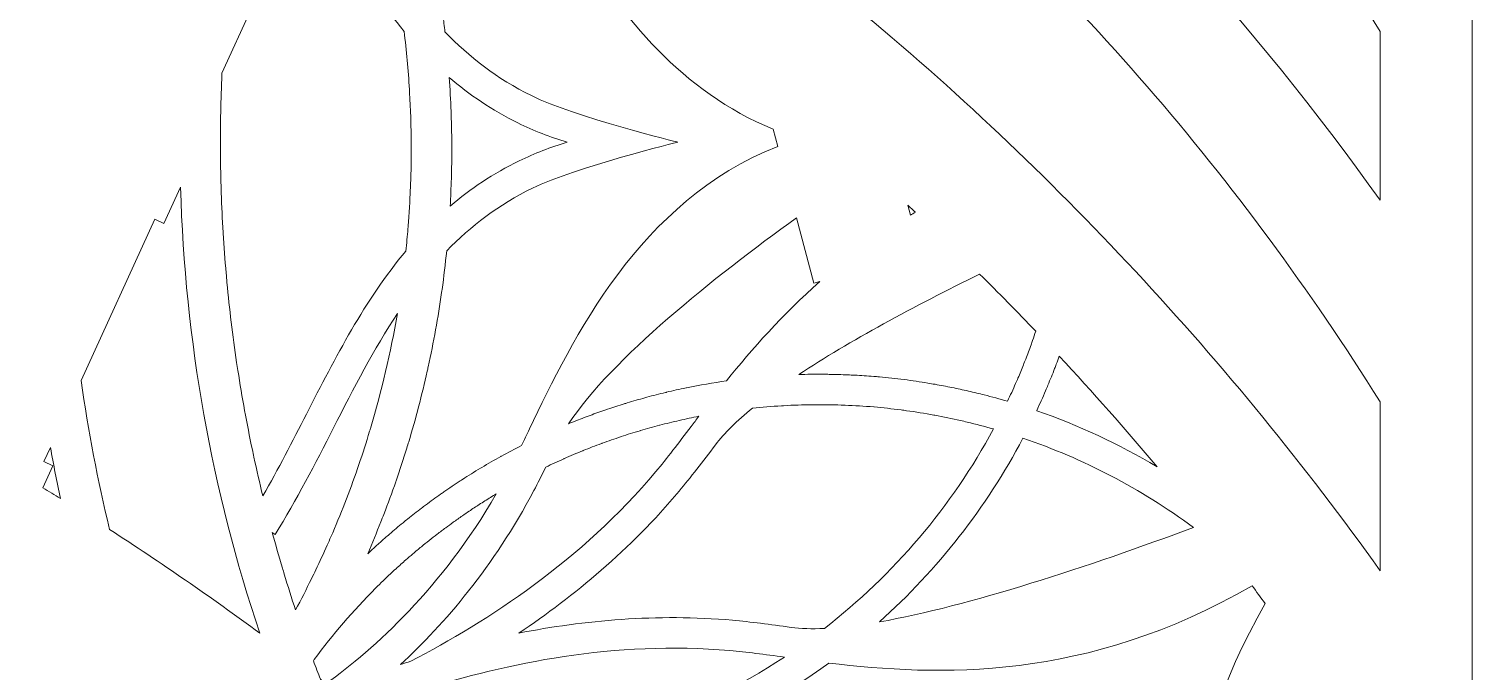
# Model space of a CAD drawing. Header units: millimetres. Extents: x -131 to 670, y -112 to 1620.
# Drawn here: x 576 to 670.2, y 870.7 to 912.6 of the extents above; entities that cross this region are included whole.
import ezdxf

# ---------------------------------------------------------------- set-up
doc = ezdxf.new("R2010")
doc.units = ezdxf.units.MM
doc.header["$MEASUREMENT"] = 0
doc.layers.add('Layer 2', color=7, linetype='Continuous')

msp = doc.modelspace()

# ---------------------------------------------------------------- linework, layer by layer
at = {"layer": 'Layer 2', "lineweight": 0}
msp.add_lwpolyline([(284.877, 1037.052), (284.877, 475.825), (670.175, 475.825), (670.175, 1037.052), (284.877, 1037.052)], dxfattribs=at)
for points, knots in [([(664.175, 901.432), (655.89, 913.051), (646.308, 923.483), (635.537, 932.551), (636.492, 935.325), (636.07, 938.019), (634.359, 939.87), (632.186, 942.217), (628.459, 942.547), (624.933, 940.758), (621.559, 943.157), (618.092, 945.428), (614.547, 947.563), (623.742, 951.012), (627.421, 950.048), (627.421, 950.048), (627.421, 950.048), (627.179, 951.163), (626.918, 953.075), (629.492, 951.197), (632.001, 949.233), (634.438, 947.179), (645.909, 937.508), (655.9, 925.838), (664.175, 912.459), (664.175, 912.459), (664.175, 901.432), (664.175, 901.432)], [0, 0, 0, 0, 1, 1, 1, 2, 2, 2, 3, 3, 3, 4, 4, 4, 5, 5, 5, 6, 6, 6, 7, 7, 7, 8, 8, 8, 9, 9, 9, 9]), ([(664.175, 877.252), (654.421, 890.893), (642.742, 903.467), (629.929, 914.042), (629.929, 914.042), (627.11, 924.766), (627.11, 924.766), (628.431, 925.106), (629.753, 925.731), (630.961, 926.588), (643.854, 915.773), (654.996, 902.902), (664.175, 888.272), (664.175, 888.272), (664.175, 877.252), (664.175, 877.252)], [0, 0, 0, 0, 1, 1, 1, 2, 2, 2, 3, 3, 3, 4, 4, 4, 5, 5, 5, 5]), ([(608.635, 886.504), (608.459, 886.137), (608.288, 885.781), (608.119, 885.432), (607.676, 885.207), (607.236, 884.974), (606.8, 884.733), (606.788, 884.727), (606.776, 884.72), (606.764, 884.714), (606.344, 884.481), (605.927, 884.241), (605.513, 883.993), (605.485, 883.976), (605.456, 883.96), (605.428, 883.942), (605.037, 883.707), (604.649, 883.464), (604.263, 883.216), (604.214, 883.183), (604.164, 883.152), (604.115, 883.12), (603.755, 882.885), (603.398, 882.644), (603.043, 882.397), (602.974, 882.348), (602.903, 882.301), (602.834, 882.252), (602.504, 882.019), (602.177, 881.779), (601.852, 881.536), (601.764, 881.47), (601.675, 881.406), (601.587, 881.34), (601.282, 881.107), (600.98, 880.868), (600.679, 880.626), (600.579, 880.545), (600.477, 880.468), (600.377, 880.386), (600.081, 880.144), (599.789, 879.894), (599.498, 879.642), (599.401, 879.558), (599.302, 879.477), (599.205, 879.392), (598.823, 879.055), (598.444, 878.712), (598.071, 878.359), (598.072, 878.36), (598.072, 878.362), (598.073, 878.363), (598.371, 879.048), (598.654, 879.741), (598.93, 880.439), (598.995, 880.603), (599.059, 880.768), (599.123, 880.932), (599.395, 881.636), (599.659, 882.343), (599.906, 883.058), (599.913, 883.077), (599.919, 883.097), (599.926, 883.116), (600.172, 883.825), (600.403, 884.541), (600.625, 885.261), (600.667, 885.399), (600.71, 885.537), (600.752, 885.675), (600.978, 886.426), (601.194, 887.182), (601.394, 887.943), (601.395, 887.947), (601.396, 887.95), (601.397, 887.954), (601.598, 888.721), (601.783, 889.494), (601.957, 890.271), (601.979, 890.369), (602.001, 890.466), (602.023, 890.564), (602.373, 892.161), (602.665, 893.779), (602.898, 895.416), (602.907, 895.481), (602.917, 895.546), (602.926, 895.611), (603.042, 896.446), (603.144, 897.284), (603.229, 898.128), (603.229, 898.128), (603.229, 898.129), (603.229, 898.129), (604.794, 899.745), (606.613, 901.145), (608.837, 902.228), (611.651, 903.598), (618.326, 905.226), (618.326, 905.226), (618.326, 905.226), (611.592, 906.867), (608.757, 908.264), (606.516, 909.368), (604.69, 910.793), (603.118, 912.436), (603.118, 912.436), (603.118, 912.437), (603.118, 912.438), (603.077, 912.79), (603.031, 913.14), (602.984, 913.491), (602.956, 913.708), (602.927, 913.926), (602.897, 914.143), (602.848, 914.485), (602.797, 914.826), (602.743, 915.167), (602.708, 915.387), (602.67, 915.608), (602.634, 915.827), (602.577, 916.167), (602.52, 916.506), (602.458, 916.844), (602.447, 916.905), (602.434, 916.966), (602.422, 917.028), (602.284, 917.759), (602.134, 918.486), (601.973, 919.209), (601.917, 919.461), (601.861, 919.713), (601.802, 919.963), (601.732, 920.26), (601.66, 920.557), (601.586, 920.852), (601.518, 921.123), (601.448, 921.394), (601.377, 921.664), (601.304, 921.939), (601.233, 922.214), (601.157, 922.488), (601.019, 922.984), (600.877, 923.48), (600.728, 923.972), (600.662, 924.189), (600.592, 924.403), (600.525, 924.619), (600.46, 924.825), (600.393, 925.03), (600.327, 925.235), (604.238, 923.04), (608.103, 920.656), (611.904, 918.094), (614.657, 913.404), (618.545, 908.545), (624.547, 906.07), (624.547, 906.07), (624.84, 904.955), (624.84, 904.955), (615.779, 901.378), (611.461, 892.396), (608.635, 886.504)], [0, 0, 0, 0, 1, 1, 1, 2, 2, 2, 3, 3, 3, 4, 4, 4, 5, 5, 5, 6, 6, 6, 7, 7, 7, 8, 8, 8, 9, 9, 9, 10, 10, 10, 11, 11, 11, 12, 12, 12, 13, 13, 13, 14, 14, 14, 15, 15, 15, 16, 16, 16, 17, 17, 17, 18, 18, 18, 19, 19, 19, 20, 20, 20, 21, 21, 21, 22, 22, 22, 23, 23, 23, 24, 24, 24, 25, 25, 25, 26, 26, 26, 27, 27, 27, 28, 28, 28, 29, 29, 29, 30, 30, 30, 31, 31, 31, 32, 32, 32, 33, 33, 33, 34, 34, 34, 35, 35, 35, 36, 36, 36, 37, 37, 37, 38, 38, 38, 39, 39, 39, 40, 40, 40, 41, 41, 41, 42, 42, 42, 43, 43, 43, 44, 44, 44, 45, 45, 45, 46, 46, 46, 47, 47, 47, 48, 48, 48, 49, 49, 49, 50, 50, 50, 51, 51, 51, 52, 52, 52, 53, 53, 53, 54, 54, 54, 54]), ([(600.449, 912.463), (600.601, 911.207), (600.718, 909.94), (600.796, 908.663), (600.802, 908.56), (600.805, 908.457), (600.811, 908.354), (600.841, 907.818), (600.869, 907.282), (600.885, 906.743), (600.905, 906.087), (600.917, 905.429), (600.917, 904.768), (600.917, 904.157), (600.905, 903.549), (600.888, 902.943), (600.879, 902.628), (600.864, 902.314), (600.85, 902), (600.839, 901.738), (600.827, 901.477), (600.813, 901.217), (600.789, 900.795), (600.762, 900.375), (600.729, 899.955), (600.72, 899.832), (600.71, 899.71), (600.701, 899.589), (600.66, 899.099), (600.617, 898.61), (600.566, 898.122), (597.884, 894.922), (595.957, 891.162), (594.073, 887.472), (593.166, 885.698), (592.233, 883.88), (591.224, 882.136), (591.224, 882.136), (591.224, 882.138), (591.224, 882.138), (591.019, 882.977), (590.828, 883.822), (590.645, 884.67), (590.61, 884.83), (590.575, 884.99), (590.542, 885.151), (590.182, 886.857), (589.868, 888.579), (589.599, 890.316), (589.572, 890.495), (589.544, 890.674), (589.517, 890.854), (589.388, 891.724), (589.267, 892.596), (589.16, 893.473), (589.16, 893.476), (589.159, 893.479), (589.159, 893.482), (589.056, 894.339), (588.967, 895.202), (588.886, 896.065), (588.866, 896.267), (588.848, 896.469), (588.83, 896.671), (588.754, 897.543), (588.685, 898.418), (588.632, 899.298), (588.631, 899.308), (588.631, 899.32), (588.63, 899.331), (588.578, 900.192), (588.542, 901.056), (588.512, 901.922), (588.505, 902.14), (588.499, 902.359), (588.493, 902.578), (588.469, 903.458), (588.453, 904.339), (588.453, 905.225), (588.453, 906.112), (588.469, 906.996), (588.493, 907.877), (588.498, 908.083), (588.504, 908.29), (588.512, 908.496), (588.525, 908.912), (588.541, 909.326), (588.559, 909.74), (588.559, 909.74), (594.364, 922.408), (594.364, 922.408), (596.13, 918.956), (597.962, 915.47), (600.449, 912.463)], [0, 0, 0, 0, 1, 1, 1, 2, 2, 2, 3, 3, 3, 4, 4, 4, 5, 5, 5, 6, 6, 6, 7, 7, 7, 8, 8, 8, 9, 9, 9, 10, 10, 10, 11, 11, 11, 12, 12, 12, 13, 13, 13, 14, 14, 14, 15, 15, 15, 16, 16, 16, 17, 17, 17, 18, 18, 18, 19, 19, 19, 20, 20, 20, 21, 21, 21, 22, 22, 22, 23, 23, 23, 24, 24, 24, 25, 25, 25, 26, 26, 26, 27, 27, 27, 28, 28, 28, 29, 29, 29, 30, 30, 30, 31, 31, 31, 31]), ([(603.519, 907.085), (603.517, 907.132), (603.514, 907.179), (603.512, 907.227), (603.485, 907.973), (603.444, 908.716), (603.392, 909.455), (604.709, 908.327), (606.185, 907.319), (607.88, 906.483), (608.909, 905.976), (609.987, 905.562), (611.102, 905.226), (610.019, 904.899), (608.971, 904.499), (607.969, 904.012), (606.265, 903.182), (604.782, 902.177), (603.457, 901.05), (603.457, 901.05), (603.457, 901.051), (603.457, 901.051), (603.49, 901.651), (603.516, 902.254), (603.533, 902.859), (603.534, 902.875), (603.535, 902.892), (603.535, 902.909), (603.553, 903.52), (603.562, 904.134), (603.562, 904.749), (603.562, 904.756), (603.562, 904.762), (603.562, 904.768), (603.562, 904.768), (603.562, 904.775), (603.562, 904.775), (603.562, 905.549), (603.545, 906.318), (603.519, 907.085)], [0, 0, 0, 0, 1, 1, 1, 2, 2, 2, 3, 3, 3, 4, 4, 4, 5, 5, 5, 6, 6, 6, 7, 7, 7, 8, 8, 8, 9, 9, 9, 10, 10, 10, 11, 11, 11, 12, 12, 12, 13, 13, 13, 13]), ([(591.035, 873.167), (587.844, 875.522), (584.571, 877.782), (581.217, 879.944), (580.451, 883.141), (579.831, 886.382), (579.358, 889.66), (579.358, 889.66), (584.186, 900.196), (584.186, 900.196), (584.186, 900.196), (584.764, 899.914), (584.764, 899.914), (584.764, 899.914), (585.854, 902.294), (585.854, 902.294), (586.142, 892.25), (587.903, 882.458), (591.035, 873.167)], [0, 0, 0, 0, 1, 1, 1, 2, 2, 2, 3, 3, 3, 4, 4, 4, 5, 5, 5, 6, 6, 6, 6]), ([(633.325, 901.122), (633.493, 900.967), (633.658, 900.808), (633.825, 900.652), (633.716, 900.588), (633.607, 900.525), (633.499, 900.461), (633.499, 900.461), (633.325, 901.122), (633.325, 901.122)], [0, 0, 0, 0, 1, 1, 1, 2, 2, 2, 3, 3, 3, 3]), ([(621.495, 889.645), (621.495, 889.645), (621.495, 889.645), (621.494, 889.645), (620.618, 889.52), (619.743, 889.369), (618.875, 889.19), (618.869, 889.189), (618.864, 889.188), (618.859, 889.187), (618.432, 889.099), (618.006, 889.005), (617.582, 888.904), (617.561, 888.899), (617.539, 888.893), (617.517, 888.888), (617.109, 888.79), (616.702, 888.687), (616.296, 888.577), (616.254, 888.566), (616.212, 888.554), (616.17, 888.542), (615.784, 888.436), (615.399, 888.327), (615.016, 888.21), (614.949, 888.189), (614.882, 888.167), (614.815, 888.146), (614.455, 888.035), (614.096, 887.921), (613.738, 887.799), (613.652, 887.77), (613.566, 887.738), (613.479, 887.708), (613.14, 887.591), (612.801, 887.472), (612.464, 887.346), (612.377, 887.313), (612.292, 887.278), (612.205, 887.244), (611.866, 887.115), (611.527, 886.984), (611.191, 886.846), (614.005, 891.107), (620.709, 896.428), (626.067, 900.288), (626.067, 900.288), (627.188, 896.024), (627.188, 896.024), (627.188, 896.024), (627.586, 896.128), (627.586, 896.128), (625.144, 893.971), (623.162, 891.723), (621.495, 889.645)], [0, 0, 0, 0, 1, 1, 1, 2, 2, 2, 3, 3, 3, 4, 4, 4, 5, 5, 5, 6, 6, 6, 7, 7, 7, 8, 8, 8, 9, 9, 9, 10, 10, 10, 11, 11, 11, 12, 12, 12, 13, 13, 13, 14, 14, 14, 15, 15, 15, 16, 16, 16, 17, 17, 17, 18, 18, 18, 18]), ([(638.023, 896.619), (639.259, 895.393), (640.481, 894.148), (641.685, 892.885), (641.617, 892.685), (641.553, 892.482), (641.483, 892.282), (641.45, 892.188), (641.415, 892.095), (641.381, 892.002), (641.267, 891.69), (641.151, 891.379), (641.031, 891.07), (640.981, 890.942), (640.93, 890.814), (640.879, 890.686), (640.764, 890.4), (640.646, 890.116), (640.526, 889.833), (640.475, 889.714), (640.425, 889.595), (640.373, 889.477), (640.203, 889.088), (640.028, 888.701), (639.845, 888.319), (639.845, 888.317), (639.844, 888.315), (639.843, 888.312), (639.842, 888.313), (639.841, 888.313), (639.841, 888.313), (639.334, 888.463), (638.823, 888.601), (638.312, 888.732), (638.154, 888.772), (637.995, 888.809), (637.836, 888.847), (637.474, 888.936), (637.11, 889.021), (636.747, 889.1), (636.571, 889.138), (636.395, 889.175), (636.218, 889.21), (635.851, 889.285), (635.481, 889.354), (635.112, 889.42), (634.957, 889.447), (634.802, 889.476), (634.647, 889.501), (634.132, 889.586), (633.617, 889.664), (633.099, 889.731), (633.096, 889.731), (633.092, 889.732), (633.087, 889.732), (632.552, 889.801), (632.016, 889.857), (631.48, 889.905), (631.354, 889.917), (631.23, 889.924), (631.105, 889.935), (630.695, 889.968), (630.285, 889.996), (629.874, 890.018), (629.722, 890.026), (629.57, 890.032), (629.417, 890.039), (629.014, 890.056), (628.61, 890.067), (628.206, 890.072), (628.073, 890.074), (627.94, 890.078), (627.807, 890.078), (627.279, 890.081), (626.751, 890.076), (626.223, 890.059), (626.223, 890.059), (626.221, 890.059), (626.221, 890.059), (629.514, 892.235), (633.734, 894.507), (638.023, 896.619)], [0, 0, 0, 0, 1, 1, 1, 2, 2, 2, 3, 3, 3, 4, 4, 4, 5, 5, 5, 6, 6, 6, 7, 7, 7, 8, 8, 8, 9, 9, 9, 10, 10, 10, 11, 11, 11, 12, 12, 12, 13, 13, 13, 14, 14, 14, 15, 15, 15, 16, 16, 16, 17, 17, 17, 18, 18, 18, 19, 19, 19, 20, 20, 20, 21, 21, 21, 22, 22, 22, 23, 23, 23, 24, 24, 24, 25, 25, 25, 26, 26, 26, 27, 27, 27, 27]), ([(597.408, 883.92), (596.883, 882.405), (596.301, 880.916), (595.667, 879.455), (595.59, 879.28), (595.512, 879.105), (595.434, 878.93), (595.192, 878.386), (594.942, 877.847), (594.685, 877.311), (594.593, 877.118), (594.502, 876.925), (594.407, 876.732), (594.07, 876.047), (593.725, 875.366), (593.364, 874.694), (593.363, 874.693), (593.363, 874.691), (593.362, 874.69), (593.105, 875.464), (592.861, 876.245), (592.625, 877.028), (592.585, 877.158), (592.547, 877.289), (592.508, 877.42), (592.279, 878.189), (592.056, 878.961), (591.845, 879.738), (591.845, 879.738), (592.032, 879.621), (592.032, 879.621), (593.435, 881.864), (594.657, 884.256), (595.839, 886.57), (597.172, 889.179), (598.479, 891.725), (600.008, 894.05), (600.008, 894.05), (600.008, 894.05), (600.008, 894.05), (599.572, 891.491), (598.983, 888.985), (598.253, 886.538), (598.234, 886.476), (598.215, 886.414), (598.196, 886.352), (597.977, 885.625), (597.744, 884.904), (597.499, 884.188), (597.469, 884.099), (597.439, 884.009), (597.408, 883.92)], [0, 0, 0, 0, 1, 1, 1, 2, 2, 2, 3, 3, 3, 4, 4, 4, 5, 5, 5, 6, 6, 6, 7, 7, 7, 8, 8, 8, 9, 9, 9, 10, 10, 10, 11, 11, 11, 12, 12, 12, 13, 13, 13, 14, 14, 14, 15, 15, 15, 16, 16, 16, 17, 17, 17, 17]), ([(641.746, 887.699), (641.747, 887.701), (641.748, 887.703), (641.748, 887.704), (641.95, 888.134), (642.142, 888.568), (642.33, 889.006), (642.381, 889.127), (642.431, 889.247), (642.482, 889.369), (642.632, 889.728), (642.778, 890.089), (642.918, 890.453), (642.954, 890.545), (642.991, 890.635), (643.025, 890.727), (643.092, 890.902), (643.152, 891.081), (643.216, 891.257), (645.41, 888.901), (647.546, 886.491), (649.616, 884.03), (647.099, 885.532), (644.461, 886.757), (641.746, 887.699)], [0, 0, 0, 0, 1, 1, 1, 2, 2, 2, 3, 3, 3, 4, 4, 4, 5, 5, 5, 6, 6, 6, 7, 7, 7, 8, 8, 8, 8]), ([(621.892, 874.02), (616.944, 874.454), (612.183, 874.009), (607.942, 873.178), (611.529, 875.589), (615.21, 878.638), (618.403, 882.445), (619.154, 883.34), (619.941, 884.377), (620.775, 885.476), (621.347, 886.23), (622.173, 887.03), (623.192, 887.861), (623.819, 887.927), (624.448, 887.977), (625.078, 888.016), (625.127, 888.019), (625.177, 888.022), (625.227, 888.025), (626.481, 888.097), (627.736, 888.109), (628.991, 888.066), (629.073, 888.063), (629.156, 888.061), (629.238, 888.058), (629.861, 888.033), (630.484, 887.996), (631.106, 887.943), (631.115, 887.943), (631.124, 887.942), (631.133, 887.941), (631.72, 887.89), (632.306, 887.824), (632.89, 887.748), (633.01, 887.732), (633.129, 887.717), (633.249, 887.7), (633.845, 887.618), (634.442, 887.525), (635.036, 887.417), (635.057, 887.413), (635.078, 887.408), (635.099, 887.404), (635.659, 887.301), (636.216, 887.182), (636.772, 887.055), (636.916, 887.022), (637.061, 886.988), (637.205, 886.954), (637.781, 886.816), (638.355, 886.67), (638.925, 886.506), (638.926, 886.506), (638.926, 886.506), (638.926, 886.506), (636.19, 881.429), (632.412, 876.996), (627.884, 873.484), (627.076, 873.447), (626.345, 873.467), (625.713, 873.553), (624.346, 873.741), (623.056, 873.918), (621.892, 874.02)], [0, 0, 0, 0, 1, 1, 1, 2, 2, 2, 3, 3, 3, 4, 4, 4, 5, 5, 5, 6, 6, 6, 7, 7, 7, 8, 8, 8, 9, 9, 9, 10, 10, 10, 11, 11, 11, 12, 12, 12, 13, 13, 13, 14, 14, 14, 15, 15, 15, 16, 16, 16, 17, 17, 17, 18, 18, 18, 19, 19, 19, 20, 20, 20, 21, 21, 21, 21]), ([(619.194, 886.675), (618.376, 885.597), (617.602, 884.578), (616.883, 883.72), (612.048, 877.955), (605.923, 873.95), (600.879, 871.347), (600.65, 871.273), (600.427, 871.199), (600.204, 871.124), (603.097, 873.79), (606.281, 877.495), (608.927, 882.488), (609.177, 882.96), (609.434, 883.474), (609.699, 884.014), (610.092, 884.204), (610.487, 884.387), (610.884, 884.563), (610.894, 884.568), (610.904, 884.572), (610.914, 884.576), (611.306, 884.75), (611.701, 884.917), (612.096, 885.078), (612.111, 885.084), (612.126, 885.09), (612.141, 885.096), (612.536, 885.256), (612.933, 885.409), (613.332, 885.556), (613.347, 885.562), (613.362, 885.568), (613.377, 885.573), (613.778, 885.72), (614.182, 885.861), (614.587, 885.996), (614.587, 885.996), (614.621, 886.007), (614.621, 886.007), (615.031, 886.143), (615.441, 886.271), (615.853, 886.394), (615.861, 886.396), (615.868, 886.398), (615.875, 886.4), (616.291, 886.523), (616.709, 886.639), (617.128, 886.749), (617.132, 886.75), (617.135, 886.751), (617.139, 886.752), (617.562, 886.862), (617.985, 886.966), (618.411, 887.062), (618.411, 887.062), (618.411, 887.062), (618.411, 887.063), (618.838, 887.16), (619.265, 887.25), (619.694, 887.333), (619.694, 887.333), (619.694, 887.333), (619.694, 887.333), (619.524, 887.11), (619.357, 886.89), (619.194, 886.675)], [0, 0, 0, 0, 1, 1, 1, 2, 2, 2, 3, 3, 3, 4, 4, 4, 5, 5, 5, 6, 6, 6, 7, 7, 7, 8, 8, 8, 9, 9, 9, 10, 10, 10, 11, 11, 11, 12, 12, 12, 13, 13, 13, 14, 14, 14, 15, 15, 15, 16, 16, 16, 17, 17, 17, 18, 18, 18, 19, 19, 19, 20, 20, 20, 21, 21, 21, 22, 22, 22, 22]), ([(651.979, 880.075), (645.19, 877.552), (637.317, 874.935), (631.488, 873.913), (635.273, 877.311), (638.458, 881.367), (640.852, 885.904), (644.773, 884.569), (648.533, 882.627), (651.979, 880.075)], [0, 0, 0, 0, 1, 1, 1, 2, 2, 2, 3, 3, 3, 3]), ([(576.936, 884.373), (576.936, 884.373), (577.359, 885.296), (577.359, 885.296), (577.562, 884.179), (577.779, 883.068), (578.015, 881.963), (577.632, 882.2), (577.249, 882.437), (576.863, 882.671), (576.863, 882.671), (577.513, 884.09), (577.513, 884.09), (577.513, 884.09), (576.936, 884.373), (576.936, 884.373)], [0, 0, 0, 0, 1, 1, 1, 2, 2, 2, 3, 3, 3, 4, 4, 4, 5, 5, 5, 5]), ([(595.358, 869.881), (595.235, 869.977), (595.111, 870.072), (594.988, 870.168), (594.833, 870.566), (594.678, 870.964), (594.528, 871.365), (594.547, 871.396), (594.564, 871.428), (594.582, 871.46), (595.782, 873.084), (597.114, 874.64), (598.584, 876.11), (598.587, 876.113), (598.589, 876.115), (598.592, 876.118), (598.911, 876.437), (599.235, 876.749), (599.563, 877.055), (599.681, 877.167), (599.802, 877.274), (599.922, 877.383), (600.134, 877.577), (600.346, 877.77), (600.561, 877.959), (600.71, 878.089), (600.862, 878.217), (601.012, 878.345), (601.2, 878.505), (601.387, 878.664), (601.577, 878.82), (601.746, 878.958), (601.915, 879.093), (602.085, 879.228), (602.259, 879.366), (602.432, 879.503), (602.607, 879.637), (602.791, 879.779), (602.977, 879.919), (603.163, 880.057), (603.324, 880.176), (603.486, 880.294), (603.649, 880.412), (603.849, 880.555), (604.05, 880.699), (604.252, 880.838), (604.399, 880.94), (604.547, 881.039), (604.696, 881.139), (604.914, 881.286), (605.132, 881.433), (605.352, 881.574), (605.475, 881.654), (605.599, 881.73), (605.722, 881.807), (605.969, 881.963), (606.215, 882.119), (606.463, 882.268), (602.928, 876.135), (598.529, 872.172), (595.358, 869.881)], [0, 0, 0, 0, 1, 1, 1, 2, 2, 2, 3, 3, 3, 4, 4, 4, 5, 5, 5, 6, 6, 6, 7, 7, 7, 8, 8, 8, 9, 9, 9, 10, 10, 10, 11, 11, 11, 12, 12, 12, 13, 13, 13, 14, 14, 14, 15, 15, 15, 16, 16, 16, 17, 17, 17, 18, 18, 18, 19, 19, 19, 20, 20, 20, 20]), ([(651.615, 848.722), (649.482, 845.853), (647.695, 842.715), (646.322, 839.362), (644.474, 848.282), (649.046, 868.448), (649.046, 868.448), (649.046, 868.448), (627.042, 863.458), (618.837, 866.009), (622.183, 867.359), (625.317, 869.122), (628.185, 871.228), (635.258, 870.373), (645, 869.985), (655.804, 876.27), (656.095, 875.884), (656.38, 875.496), (656.668, 875.109), (650.797, 864.901), (650.862, 855.652), (651.615, 848.722)], [0, 0, 0, 0, 1, 1, 1, 2, 2, 2, 3, 3, 3, 4, 4, 4, 5, 5, 5, 6, 6, 6, 7, 7, 7, 7]), ([(615.852, 867.025), (615.671, 867.084), (615.488, 867.143), (615.314, 867.197), (609.776, 868.898), (604.791, 869.245), (600.811, 869.053), (601.081, 869.187), (601.358, 869.328), (601.635, 869.47), (607.045, 871.199), (614.215, 872.702), (621.719, 872.043), (622.787, 871.95), (623.996, 871.786), (625.273, 871.611), (622.368, 869.701), (619.206, 868.154), (615.852, 867.025)], [0, 0, 0, 0, 1, 1, 1, 2, 2, 2, 3, 3, 3, 4, 4, 4, 5, 5, 5, 6, 6, 6, 6])]:
    msp.add_open_spline(points, degree=3, knots=knots, dxfattribs=at)

doc.saveas('drawing.dxf')
